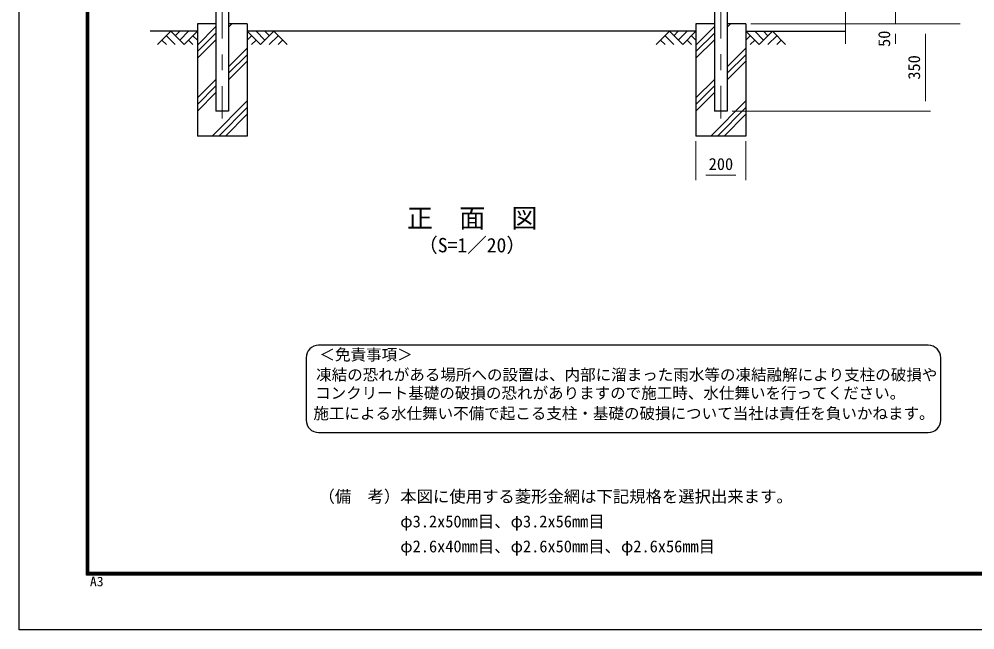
# Model space of a CAD drawing. Units: millimetres, scale not verified. Extents: x -4200 to 4200, y -2970 to 2970.
# Drawn here: x -4200 to -366, y -2970 to -521 of the extents above; entities that cross this region are included whole.
import ezdxf
from ezdxf.enums import TextEntityAlignment as Align

# ---------------------------------------------------------------- set-up
doc = ezdxf.new("R2010")
doc.units = ezdxf.units.MM
doc.header["$LTSCALE"] = 10
doc.linetypes.add('USER1', pattern=[50.8, 31.75, -6.35, 6.35, -6.35])
for name, color, linetype, lineweight in [('0-0_D-TTL-TXT', 7, 'Continuous', 25), ('0-1_D-BMK', 2, 'USER1', 13), ('0-2_D-STR1', 1, 'Continuous', 25), ('0-3_D-STR-DIM', 7, 'Continuous', 13), ('0-8_D-BGD', 7, 'Continuous', 25), ('0-9_D-STR4', 7, 'Continuous', 25), ('0-A_D-DCR-HCH', 7, 'Continuous', 13), ('0-E_D-TTL', 7, 'Continuous', 25)]:
    doc.layers.add(name, color=color, linetype=linetype, lineweight=lineweight)
doc.styles.add('ＭＳ ゴシック', font='')
doc.styles.get('ＭＳ ゴシック').set_extended_font_data('MS Gothic')

msp = doc.modelspace()

# ---------------------------------------------------------------- linework, layer by layer
at = {"layer": '0-0_D-TTL-TXT', "color": 2}
for p, q in [((-553.26, -1828.79), (-2998.81, -1828.79)), ((-3048.81, -1878.79), (-3048.81, -2128.79)), ((-503.26, -2128.79), (-503.26, -1878.79)), ((-2998.81, -2178.79), (-553.26, -2178.79))]:
    msp.add_line(p, q, dxfattribs=at)
for centre, start, end in [((-2998.81, -1878.79), 90, 180), ((-553.26, -1878.79), 0, 90), ((-2998.81, -2128.79), 180, 270), ((-553.26, -2128.79), 270, 0)]:
    msp.add_arc(centre, 50, start, end, dxfattribs=at)
at = {"layer": '0-1_D-BMK'}
for p, q in [((-3384.97, 1750.35), (-3384.97, -920)), ((-1384.97, 1751.06), (-1384.97, -920))]:
    msp.add_line(p, q, dxfattribs=at)
at = {"layer": '0-2_D-STR1'}
for p, q in [((-3410.37, -493), (-3410.37, -890)), ((-3359.57, -493), (-3359.57, -890)), ((-1410.37, -493), (-1410.37, -890)), ((-1359.57, -493), (-1359.57, -890)), ((-3359.57, -890), (-3410.37, -890)), ((-1359.57, -890), (-1410.37, -890))]:
    msp.add_line(p, q, dxfattribs=at)
at = {"layer": '0-3_D-STR-DIM'}
for p, q in [((-884.97, 359.35), (-884.97, -620)), ((-684.97, -490), (-684.97, -540)), ((-1264.97, -540), (-664.97, -540)), ((-1264.97, -540), (-544.97, -540)), ((-1264.97, -540), (-424.97, -540)), ((-1264.97, -540), (-544.97, -540)), ((-684.97, -580), (-684.97, -620)), ((-564.97, -580), (-564.97, -850)), ((-1339.57, -890), (-544.97, -890)), ((-1484.97, -1010), (-1484.97, -1167.32)), ((-1284.97, -1010), (-1284.97, -1167.32)), ((-1444.97, -1147.32), (-1324.97, -1147.32))]:
    msp.add_line(p, q, dxfattribs=at)
at = {"layer": '0-8_D-BGD'}
for p, q in [((-3484.97, -570), (-3674.97, -570)), ((-1484.97, -570), (-3284.97, -570)), ((-1284.97, -570), (-884.97, -570))]:
    msp.add_line(p, q, dxfattribs=at)
at = {"layer": '0-9_D-STR4'}
for p, q in [((-3484.97, -540), (-3484.97, -990)), ((-3410.37, -540), (-3484.97, -540)), ((-3284.97, -540), (-3359.57, -540)), ((-3284.97, -540), (-3284.97, -990)), ((-1484.97, -540), (-1484.97, -990)), ((-1410.37, -540), (-1484.97, -540)), ((-1284.97, -540), (-1359.57, -540)), ((-1284.97, -540), (-1284.97, -990)), ((-3284.97, -990), (-3484.97, -990)), ((-1284.97, -990), (-1484.97, -990))]:
    msp.add_line(p, q, dxfattribs=at)
at = {"layer": '0-A_D-DCR-HCH'}
for p, q in [((-3591.4, -570), (-3644.61, -623.21)), ((-3591.4, -570), (-3538.19, -623.21)), ((-3573.66, -587.74), (-3555.92, -570)), ((-3555.92, -605.47), (-3520.45, -570)), ((-3538.19, -623.21), (-3484.97, -570)), ((-3484.97, -625.1), (-3410.37, -550.5)), ((-3359.57, -552.74), (-3346.84, -540)), ((-3231.76, -623.21), (-3284.97, -570)), ((-3214.03, -605.47), (-3249.5, -570)), ((-3178.55, -570), (-3231.76, -623.21)), ((-3196.2, -587.83), (-3214.03, -570)), ((-3178.55, -570), (-3125.34, -623.21)), ((-1591.4, -570), (-1644.61, -623.21)), ((-1591.4, -570), (-1538.19, -623.21)), ((-1573.66, -587.74), (-1555.92, -570)), ((-1555.92, -605.47), (-1520.45, -570)), ((-1538.19, -623.21), (-1484.97, -570)), ((-1484.97, -625.1), (-1410.37, -550.5)), ((-1359.57, -552.74), (-1346.84, -540)), ((-1231.76, -623.21), (-1284.97, -570)), ((-1214.03, -605.47), (-1249.5, -570)), ((-1178.55, -570), (-1231.76, -623.21)), ((-1196.2, -587.83), (-1214.03, -570)), ((-1178.55, -570), (-1125.34, -623.21)), ((-3626.87, -605.47), (-3609.05, -623.21)), ((-3609.14, -587.74), (-3573.5, -623.21)), ((-3520.45, -605.47), (-3502.63, -623.21)), ((-3502.71, -587.74), (-3484.97, -605.39)), ((-3484.97, -651.62), (-3410.37, -577.02)), ((-3484.97, -678.14), (-3410.37, -603.54)), ((-3267.24, -587.74), (-3284.97, -605.39)), ((-3249.5, -605.47), (-3267.32, -623.21)), ((-3160.81, -587.74), (-3196.45, -623.21)), ((-3143.08, -605.47), (-3160.89, -623.21)), ((-1626.87, -605.47), (-1609.05, -623.21)), ((-1609.14, -587.74), (-1573.5, -623.21)), ((-1520.45, -605.47), (-1502.63, -623.21)), ((-1502.71, -587.74), (-1484.97, -605.39)), ((-1484.97, -651.62), (-1410.37, -577.02)), ((-1484.97, -678.14), (-1410.37, -603.54)), ((-1267.24, -587.74), (-1284.97, -605.39)), ((-1249.5, -605.47), (-1267.32, -623.21)), ((-1160.81, -587.74), (-1196.45, -623.21)), ((-1143.08, -605.47), (-1160.89, -623.21)), ((-3359.57, -711.83), (-3284.97, -637.23)), ((-1359.57, -711.83), (-1284.97, -637.23)), ((-3359.57, -738.35), (-3284.97, -663.75)), ((-1359.57, -738.35), (-1284.97, -663.75)), ((-3359.57, -764.87), (-3284.97, -690.27)), ((-1359.57, -764.87), (-1284.97, -690.27)), ((-3484.97, -837.23), (-3410.37, -762.63)), ((-1484.97, -837.23), (-1410.37, -762.63)), ((-3484.97, -863.75), (-3410.37, -789.15)), ((-1484.97, -863.75), (-1410.37, -789.15)), ((-3484.97, -890.27), (-3410.37, -815.67)), ((-1484.97, -890.27), (-1410.37, -815.67)), ((-3425.61, -990), (-3284.97, -849.37)), ((-3399.09, -990), (-3284.97, -875.88)), ((-1425.61, -990), (-1284.97, -849.37)), ((-1399.09, -990), (-1284.97, -875.88)), ((-3372.58, -990), (-3284.97, -902.4)), ((-1372.58, -990), (-1284.97, -902.4))]:
    msp.add_line(p, q, dxfattribs=at)
at = {"layer": '0-E_D-TTL', "color": 2}
msp.add_lwpolyline([(-4200, 2970), (4200, 2970), (4200, -2970), (-4200, -2970)], close=True, dxfattribs=at)
at = {"layer": '0-E_D-TTL'}
for points in [[(-3930, 2750), (3930, 2750), (3930, -2750), (-3930, -2750)], [(-3927.5, 2747.5), (3927.5, 2747.5), (3927.5, -2747.5), (-3927.5, -2747.5)], [(-3925, 2745), (3925, 2745), (3925, -2745), (-3925, -2745)], [(-3922.5, 2742.5), (3922.5, 2742.5), (3922.5, -2742.5), (-3922.5, -2742.5)], [(-3920, 2740), (3920, 2740), (3920, -2740), (-3920, -2740)]]:
    msp.add_lwpolyline(points, close=True, dxfattribs=at)

# ---------------------------------------------------------------- texts
at = {"layer": '0-0_D-TTL-TXT', "style": 'ＭＳ ゴシック'}
for s, height, p in [('正\u3000面\u3000図', 76.98, (-2644.87, -1380.39)), ('（S=1／20）', 57.7, (-2599.39, -1473.59)), ('＜免責事項＞ \u3000\u3000', 45.67, (-2995.1, -1902.97)), ('凍結の恐れがある場所への設置は、内部に溜まった雨水等の凍結融解により支柱の破損や', 45.67, (-3008.62, -1983.47)), ('コンクリート基礎の破損の恐れがありますので施工時、水仕舞いを行ってください。', 45.67, (-3012.74, -2056.89)), ('施工による水仕舞い不備で起こる支柱・基礎の破損について当社は責任を負いかねます。 ', 45.67, (-3019.73, -2138.39)), ('（備\u3000考）本図に使用する菱形金網は下記規格を選択出来ます。', 48.09, (-2999.12, -2473.6)), ('\u3000\u3000\u3000\u3000\u3000φ3.2x50mm目、φ3.2x56mm目', 48.09, (-2999.12, -2573.6)), ('\u3000\u3000\u3000\u3000\u3000φ2.6x40mm目、φ2.6x50mm目、φ2.6x56mm目', 48.09, (-2999.12, -2673.6))]:
    msp.add_text(s, height=height, dxfattribs=at).set_placement(p, align=Align.BOTTOM_LEFT)
at = {"layer": '0-3_D-STR-DIM', "style": 'ＭＳ ゴシック'}
for s, p in [('50', (-691.72, -632.63)), ('350', (-571.72, -763.88))]:
    msp.add_text(s, height=48.09, rotation=90, dxfattribs=at).set_placement(p, align=Align.BOTTOM_LEFT)
msp.add_text('200', height=48.09, dxfattribs=at).set_placement((-1433.97, -1140.57), align=Align.BOTTOM_LEFT)
at = {"layer": '0-E_D-TTL', "style": 'ＭＳ ゴシック', "width": 1.05}
msp.add_text('A3', height=38.48, dxfattribs=at).set_placement((-3916.09, -2806.81), align=Align.BOTTOM_LEFT)

doc.saveas('drawing.dxf')
